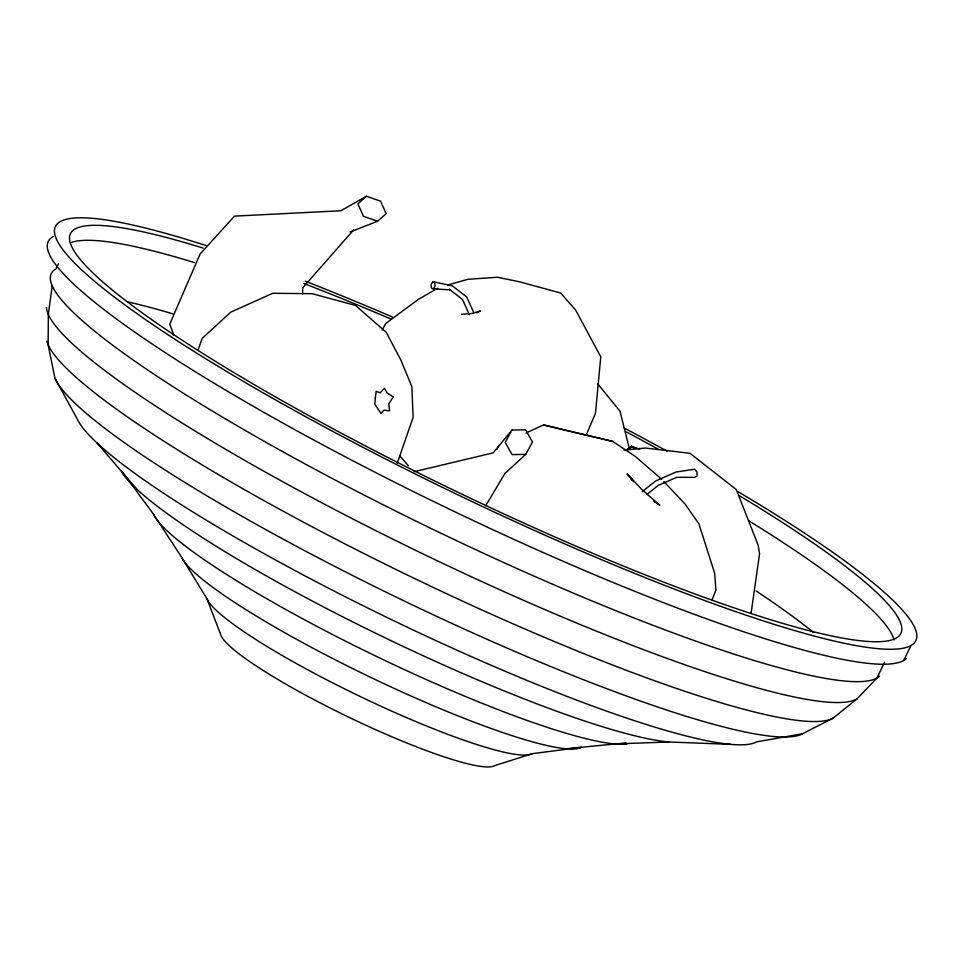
<?xml version="1.0" encoding="UTF-8"?>
<svg xmlns="http://www.w3.org/2000/svg" width="963" height="963" viewBox="0 0 963 963"><rect width="100%" height="100%" fill="white"/><g stroke="black" fill="none" stroke-linecap="round" stroke-linejoin="round"><path stroke-width="1.44" d="M302.599 293.775L302.707 287.841L353.565 229.976M52.207 285.855L48.331 314.48L48.15 344.79L54.915 378.23L77.052 418.64A379.747 53.507 25.7 0 0 406.591 626.877A379.747 53.507 25.7 0 0 756.725 741.835L802.552 733.746L833.164 718.085L856.901 698.982L876.956 678.036L884.528 662.291M751.08 613.275L759.578 553.725L758.254 545.503L736.286 489.541L689.929 453.272L645.282 448.036L624.084 450.094M198.173 349.497L202.23 338.362L230.735 312.156L272.746 293.282L312.217 293.691L355.491 305.44L386.199 332.259L400.885 360.078L411.863 386.693L413.127 417.316L397.274 463.215M712.09 599.793L715.93 590.006L714.642 573.19L698.969 523.968L685.09 504.094L663.82 481.524M586.13 435.288L595.447 413.38L600.768 356.816L575.693 310.182L560.683 293.017L519.358 281.762L497.39 277.236L467.994 279.294L447.747 284.976M496.896 449.54L498.774 445.52M58.49 263.609L55.962 268.87A460.808 64.93 25.7 0 0 406.831 516.601A460.808 64.93 25.7 0 0 879.532 676.17M903.763 660.474L910.962 645.511M511.943 430.04L505.178 442.426L512.087 454.596L525.738 454.38L532.491 441.993L525.593 429.835L511.943 430.04L493.164 452.863L414.174 471.677M382.167 329.972L385.706 323.532L418.339 299.385L437.768 288.154M485.737 505.756L504.865 473.483L525.738 454.38M473.94 312.963L466.718 297.001L452.369 285.867L432.893 281.641L431.147 284.338L431.376 287.961L433.326 288.888L450.612 289.875L449.336 289.273L462.469 299.457L469.378 314.732M433.326 288.888L435.071 286.192L434.855 282.568L432.893 281.641M628.526 449.456L631.584 446.399L639.588 449.119M366.47 196.247L357.899 203.819L363.436 216.326L377.556 221.237L386.139 213.654L380.59 201.159L366.47 196.247L340.806 210.765L234.503 216.121L200.16 253.919L169.789 324.013L173.785 335.232M642.381 491.539L655.695 480.922L675.942 472.063L694.624 469.21L697.007 472.063L697.031 476.143L694.672 477.359L676.772 477.299L658.235 485.412L646.907 494.44M625.83 450.624L631.584 446.399L635.135 448.565M625.854 450.251L631.584 446.399M476.914 312.77L480.417 310.989L471.1 313.601L461.638 314.263M525.918 433.049L543.553 424.936L612.781 441.439L635.327 456.438L661.798 479.381M350.207 231.939L377.556 221.237M181.526 557.096A223.476 31.49 25.7 0 0 375.45 679.637A223.476 31.49 25.7 0 0 581.496 747.288L532.262 753.68L494.416 765.741A152.672 21.511 25.7 0 1 353.65 719.53A152.672 21.511 25.7 0 1 221.153 635.809L207.081 599.046L181.526 557.096L153.358 513.953L121.338 470.666M566.1 748.769L625.914 742.918M730.58 744.351L668.731 741.979L614.851 743.966A268.171 37.786 25.7 0 1 354.54 645.667A268.171 37.786 25.7 0 1 153.358 513.953M565.353 430.232L612.781 441.439M543.553 424.936L563.909 429.871M654.804 501.687L658.427 504.094M653.359 500.76L655.55 502.265M657.741 503.757L659.944 505.262L642.441 490.095L627.045 473.76L632.45 480.537M399.97 456.137L408.408 465.791M97.227 443.173L136.505 488.891M597.662 383.792L620.003 411.213L629.296 448.409M633.654 481.789L630.681 477.528L631.872 480.128M802.552 733.746A417.725 58.863 25.7 0 1 417.412 607.304A417.725 58.863 25.7 0 1 54.915 378.23M856.901 698.982A451.767 63.654 25.7 0 1 422.625 553.725A451.767 63.654 25.7 0 1 46.453 307.474M739.548 495.789A460.808 64.93 25.7 0 1 800.662 628.43A460.808 64.93 25.7 0 1 196.404 349.413A460.808 64.93 25.7 0 1 203.157 248.093M303.586 283.399A460.808 64.93 25.7 0 1 391.207 319.174M625.854 431.677A460.808 64.93 25.7 0 1 658.114 449.083M668.731 741.979A319.114 44.96 25.7 0 1 367.216 629.092A319.114 44.96 25.7 0 1 121.639 472.099M626.769 744.038A268.171 37.786 25.7 0 1 616.802 744.122M532.262 753.68A181.682 25.604 25.7 0 1 364.748 698.681A181.682 25.604 25.7 0 1 207.081 599.046M70.648 242.676A460.808 64.93 25.7 0 1 194.514 262.622M748.672 520.706A460.808 64.93 25.7 0 1 894.049 639.841M833.164 718.085A438.61 61.801 25.7 0 1 420.181 581.207A438.61 61.801 25.7 0 1 46.874 341.227M127.272 301.768A444.701 62.655 25.7 0 1 173.159 313.95M756.148 590.969A444.701 62.655 25.7 0 1 813.687 632.583M738.176 491.732A477.431 67.266 25.7 0 1 813.916 635.965A477.431 67.266 25.7 0 1 180.767 343.045A477.431 67.266 25.7 0 1 206.082 245.553M305.271 281.184A477.431 67.266 25.7 0 1 392.675 317.14M624.253 428.078A477.431 67.266 25.7 0 1 667.07 451.153M906.436 658.536A477.431 67.266 25.7 0 1 416.678 493.212A477.431 67.266 25.7 0 1 53.17 236.537M375.281 398.128L374.836 404.328L381.071 413.476L383.972 410.166L389.57 410.876L388.811 403.87L393.241 396.949L387.295 393.085L384.43 388.378L380.108 392.82L376.196 391.255L375.281 398.128"/></g></svg>
